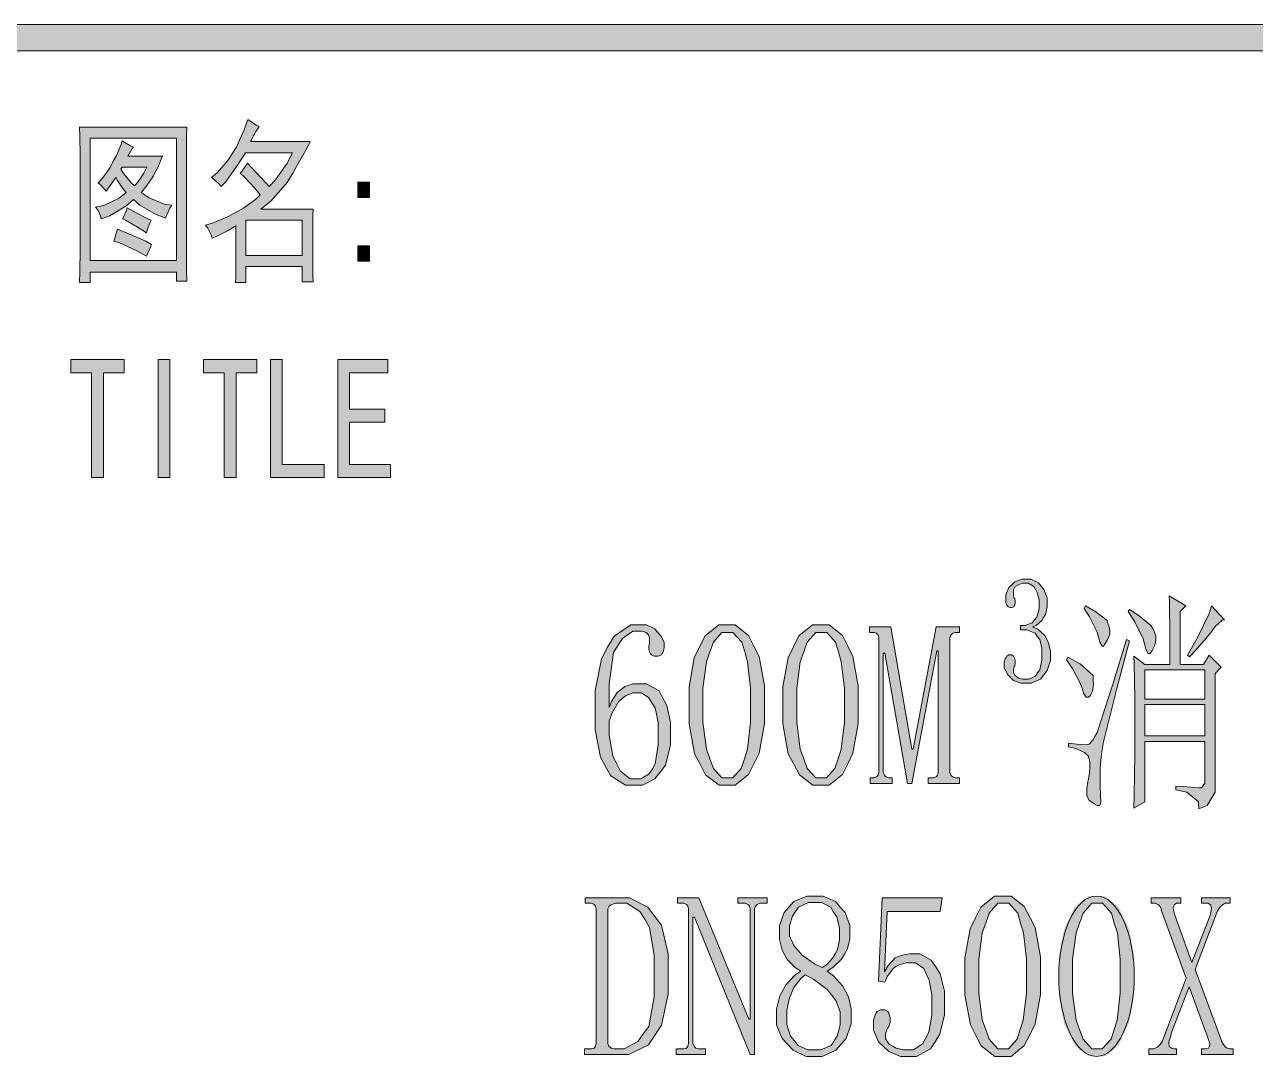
# Model space of a CAD drawing. Header units: millimetres. Extents: x 0 to 829, y 0 to 586.
# Drawn here: x 770.85 to 790.64, y 31.76 to 48.35 of the extents above; entities that cross this region are included whole.
import ezdxf

# ---------------------------------------------------------------- set-up
doc = ezdxf.new("R2010")
doc.units = ezdxf.units.MM

msp = doc.modelspace()

# ---------------------------------------------------------------- hatches: boundary and pattern name
h = msp.add_hatch(color=0)
h.dxf.hatch_style = 2
h.paths.add_polyline_path([(819.294639, 48.351722), (819.294639, 47.928389), (769.958667, 47.928389), (769.958667, 48.351722)])
h = msp.add_hatch(color=0)
h.paths.add_polyline_path([(773.458222, 46.70425), (773.454694, 46.563139), (773.451167, 46.25975), (773.451167, 46.090417), (773.451167, 44.905083), (773.451167, 44.732222), (773.454694, 44.393556), (773.458222, 44.22775), (773.292417, 44.22775), (773.292417, 44.372389), (771.902472, 44.372389), (771.902472, 44.203056), (771.733139, 44.203056), (771.736667, 44.375917), (771.743722, 44.732222), (771.743722, 44.915667), (771.743722, 46.090417), (771.743722, 46.252694), (771.736667, 46.559611), (771.733139, 46.70425)])
h.paths.add_polyline_path([(773.292417, 44.559361), (773.292417, 46.524333), (771.902472, 46.524333), (771.902472, 44.559361)])
h = msp.add_hatch(color=0)
h.paths.add_polyline_path([(774.622389, 46.714833), (774.60475, 46.686611), (774.569472, 46.630167), (774.551833, 46.601944), (774.537722, 46.573722), (774.502444, 46.510222), (774.481278, 46.471417), (775.440833, 46.471417), (775.391444, 46.369111), (775.250333, 46.118639), (775.162139, 45.963417), (775.070417, 45.811722), (774.816417, 45.518917), (774.650611, 45.381333), (775.490222, 45.381333), (775.486694, 45.296667), (775.483167, 45.127333), (775.483167, 45.035611), (775.483167, 44.580528), (775.483167, 44.488806), (775.486694, 44.305361), (775.490222, 44.217167), (775.313833, 44.217167), (775.313833, 44.460583), (774.407194, 44.460583), (774.407194, 44.203056), (774.241389, 44.203056), (774.244917, 44.280667), (774.248444, 44.460583), (774.248444, 44.559361), (774.248444, 45.11675), (774.110861, 45.035611), (773.920361, 44.936833), (773.867444, 44.915667), (773.849806, 44.972111), (773.796889, 45.077944), (773.758083, 45.127333), (773.867444, 45.155556), (774.103806, 45.254333), (774.237861, 45.324889), (774.368389, 45.398972), (774.569472, 45.543611), (774.640028, 45.614167), (774.548306, 45.727056), (774.386028, 45.896389), (774.315472, 45.959889), (774.343694, 45.991639), (774.403667, 46.076306), (774.431889, 46.125694), (774.565944, 45.981056), (774.738806, 45.794083), (774.781139, 45.748222), (774.886972, 45.854056), (775.073944, 46.125694), (775.158611, 46.2915), (774.400139, 46.2915), (774.273139, 46.090417), (774.079111, 45.818778), (774.008556, 45.748222), (773.983861, 45.779972), (773.90625, 45.854056), (773.856861, 45.892861), (773.952111, 45.974), (774.117917, 46.168028), (774.188472, 46.273861), (774.2555, 46.383222), (774.3825, 46.658389), (774.442472, 46.824194), (774.495389, 46.785389), (774.587111, 46.728944)])
h.paths.add_polyline_path([(775.313833, 44.636972), (775.313833, 45.204944), (774.407194, 45.204944), (774.407194, 44.636972)])
h = msp.add_hatch(color=0)
h.paths.add_polyline_path([(772.600972, 46.379694), (772.576278, 46.347944), (772.530417, 46.273861), (772.50925, 46.235056), (773.066639, 46.235056), (773.049, 46.185667), (772.996083, 46.065722), (772.957278, 45.991639), (772.922, 45.921083), (772.805583, 45.748222), (772.724444, 45.649444), (772.851444, 45.564778), (773.094861, 45.466), (773.218333, 45.448361), (773.186583, 45.398972), (773.137194, 45.293139), (773.116028, 45.236694), (772.964333, 45.296667), (772.703278, 45.448361), (772.600972, 45.536556), (772.481028, 45.430722), (772.219972, 45.2755), (772.082389, 45.226111), (772.071806, 45.2755), (772.025944, 45.37075), (771.990667, 45.416611), (772.124722, 45.441306), (772.371667, 45.557722), (772.484556, 45.649444), (772.424583, 45.72), (772.343444, 45.843472), (772.31875, 45.892861), (772.279944, 45.836417), (772.202333, 45.727056), (772.16, 45.670611), (772.12825, 45.712944), (772.068278, 45.779972), (772.033, 45.804667), (772.103556, 45.882278), (772.227028, 46.055139), (772.276417, 46.153917), (772.325806, 46.249167), (772.396361, 46.414972), (772.417528, 46.482), (772.459861, 46.453778), (772.551583, 46.404389)])
h.paths.add_polyline_path([(772.399889, 46.026917), (772.463389, 45.931667), (772.57275, 45.797611), (772.618611, 45.758806), (772.671528, 45.81525), (772.770306, 45.963417), (772.816167, 46.058667), (772.417528, 46.058667)])
h = msp.add_hatch(color=0)
h.dxf.hatch_style = 2
h.paths.add_polyline_path([(776.396861, 45.571833), (776.206361, 45.571833), (776.206361, 45.81525), (776.396861, 45.81525)])
h = msp.add_hatch(color=0)
h.dxf.hatch_style = 2
h.paths.add_polyline_path([(772.498667, 45.4025), (772.643306, 45.324889), (772.833806, 45.226111), (772.883194, 45.204944), (772.862028, 45.159083), (772.82675, 45.060306), (772.809111, 45.003861), (772.668, 45.092056), (772.473972, 45.204944), (772.424583, 45.226111), (772.44575, 45.264917), (772.484556, 45.353111)])
h = msp.add_hatch(color=0)
h.dxf.hatch_style = 2
h.paths.add_polyline_path([(772.343444, 45.060306), (772.526889, 44.986222), (772.798528, 44.866278), (772.89025, 44.816889), (772.872611, 44.771028), (772.830278, 44.675778), (772.809111, 44.626389), (772.63625, 44.721639), (772.375194, 44.841583), (772.283472, 44.869806), (772.301111, 44.915667), (772.329333, 45.010917)])
h = msp.add_hatch(color=0)
h.dxf.hatch_style = 2
h.paths.add_polyline_path([(776.396861, 44.548778), (776.206361, 44.548778), (776.206361, 44.792194), (776.396861, 44.792194)])
h = msp.add_hatch(color=0)
h.dxf.hatch_style = 2
h.paths.add_polyline_path([(772.452806, 42.753139), (772.121194, 42.753139), (772.121194, 41.066861), (771.927167, 41.066861), (771.927167, 42.753139), (771.595556, 42.753139), (771.595556, 42.964806), (772.452806, 42.964806)])
h = msp.add_hatch(color=0)
h.dxf.hatch_style = 2
h.paths.add_polyline_path([(773.186583, 41.066861), (772.996083, 41.066861), (772.996083, 42.964806), (773.186583, 42.964806)])
h = msp.add_hatch(color=0)
h.dxf.hatch_style = 2
h.paths.add_polyline_path([(774.583583, 42.753139), (774.251972, 42.753139), (774.251972, 41.066861), (774.061472, 41.066861), (774.061472, 42.753139), (773.726333, 42.753139), (773.726333, 42.964806), (774.583583, 42.964806)])
h = msp.add_hatch(color=0)
h.dxf.hatch_style = 2
h.paths.add_polyline_path([(775.666611, 41.066861), (774.802306, 41.066861), (774.802306, 42.964806), (774.992806, 42.964806), (774.992806, 41.278528), (775.666611, 41.278528)])
h = msp.add_hatch(color=0)
h.dxf.hatch_style = 2
h.paths.add_polyline_path([(776.732, 41.066861), (775.885333, 41.066861), (775.885333, 42.964806), (776.693194, 42.964806), (776.693194, 42.753139), (776.075833, 42.753139), (776.075833, 42.167528), (776.643806, 42.167528), (776.643806, 41.955861), (776.075833, 41.955861), (776.075833, 41.278528), (776.732, 41.278528)])
h = msp.add_hatch(color=0)
h.dxf.hatch_style = 2
h.paths.add_polyline_path([(787.343556, 38.216417), (787.343556, 38.124694), (787.290639, 37.965944), (787.237722, 37.895389), (787.184806, 37.824833), (787.033111, 37.757806), (786.937861, 37.757806), (786.870833, 37.757806), (786.750889, 37.803667), (786.7015, 37.853056), (786.652111, 37.898917), (786.599194, 38.011806), (786.599194, 38.071778), (786.599194, 38.1), (786.616833, 38.152917), (786.630944, 38.174083), (786.645056, 38.19525), (786.676806, 38.216417), (786.690917, 38.216417), (786.715611, 38.216417), (786.747361, 38.19525), (786.757944, 38.174083), (786.768528, 38.152917), (786.775583, 38.117639), (786.775583, 38.1), (786.775583, 38.078833), (786.768528, 38.040028), (786.761472, 38.025917), (786.754417, 38.00475), (786.747361, 37.973), (786.747361, 37.958889), (786.747361, 37.930667), (786.775583, 37.881278), (786.803806, 37.863639), (786.832028, 37.842472), (786.895528, 37.824833), (786.930806, 37.824833), (786.997833, 37.824833), (787.103667, 37.874222), (787.135417, 37.923611), (787.170694, 37.976528), (787.205972, 38.13175), (787.205972, 38.237583), (787.205972, 38.32225), (787.170694, 38.459833), (787.131889, 38.51275), (787.096611, 38.565667), (786.962556, 38.618583), (786.86025, 38.618583), (786.86025, 38.685611), (786.937861, 38.685611), (787.05075, 38.731472), (787.086028, 38.777333), (787.124833, 38.823194), (787.160111, 38.950194), (787.160111, 39.031333), (787.160111, 39.098361), (787.131889, 39.214778), (787.103667, 39.264167), (787.075444, 39.317083), (786.983722, 39.366472), (786.92375, 39.366472), (786.895528, 39.366472), (786.839083, 39.348833), (786.807333, 39.331194), (786.779111, 39.317083), (786.747361, 39.260639), (786.747361, 39.221833), (786.747361, 39.183028), (786.754417, 39.137167), (786.761472, 39.126583), (786.768528, 39.116), (786.779111, 39.094833), (786.779111, 39.080722), (786.779111, 39.056028), (786.768528, 39.017222), (786.761472, 39.003111), (786.754417, 38.989), (786.726194, 38.974889), (786.708556, 38.974889), (786.694444, 38.974889), (786.666222, 38.989), (786.652111, 39.003111), (786.638, 39.017222), (786.623889, 39.070139), (786.623889, 39.108944), (786.623889, 39.1795), (786.673278, 39.295917), (786.722667, 39.341778), (786.772056, 39.387639), (786.888472, 39.4335), (786.951972, 39.4335), (787.029583, 39.4335), (787.153056, 39.373528), (787.198917, 39.313556), (787.244778, 39.253583), (787.290639, 39.126583), (787.290639, 39.059556), (787.290639, 38.989), (787.262417, 38.865528), (787.234194, 38.816139), (787.205972, 38.76675), (787.11425, 38.689139), (787.054278, 38.667972), (787.138944, 38.629167), (787.251833, 38.526861), (787.283583, 38.466889), (787.311806, 38.403389), (787.343556, 38.279917)])
h = msp.add_hatch(color=0)
h.dxf.hatch_style = 2
h.paths.add_polyline_path([(787.908, 39.003111), (788.073806, 38.907861), (788.253722, 38.76675), (788.267833, 38.724417), (788.281944, 38.678556), (788.296056, 38.615056), (788.296056, 38.590361), (788.296056, 38.555083), (788.271361, 38.477472), (788.250194, 38.438667), (788.2255, 38.396333), (788.197278, 38.357528), (788.172583, 38.357528), (788.137306, 38.421028), (788.119667, 38.488056), (788.091444, 38.590361), (787.9715, 38.826722), (787.883306, 38.960778)])
h = msp.add_hatch(color=0)
h.paths.add_polyline_path([(789.262667, 38.061194), (789.262667, 38.516278), (789.255611, 39.070139), (789.252083, 39.165389), (789.520194, 39.003111), (789.428472, 38.914917), (789.428472, 38.061194), (789.805944, 38.061194), (789.897667, 38.209361), (790.088167, 38.018861), (789.992917, 37.913028), (789.992917, 36.16325), (789.992917, 36.008028), (789.862389, 35.792833), (789.731861, 35.736389), (789.721278, 35.852806), (789.534306, 36.008028), (789.357917, 36.043306), (789.357917, 36.103278), (789.481389, 36.096222), (789.661306, 36.082111), (789.721278, 36.075056), (789.774194, 36.075056), (789.827111, 36.152667), (789.827111, 36.233806), (789.827111, 36.822944), (788.8605, 36.822944), (788.8605, 35.852806), (788.684111, 35.7505), (788.691167, 35.955111), (788.698222, 36.611278), (788.698222, 37.059306), (788.698222, 37.510861), (788.691167, 38.075306), (788.684111, 38.19525), (788.8605, 38.061194)])
h.paths.add_polyline_path([(788.8605, 37.415611), (788.8605, 36.911139), (789.827111, 36.911139), (789.827111, 37.415611)])
h.paths.add_polyline_path([(788.8605, 37.973), (788.8605, 37.503806), (789.827111, 37.503806), (789.827111, 37.973)])
h = msp.add_hatch(color=0)
h.dxf.hatch_style = 2
h.paths.add_polyline_path([(789.932944, 39.003111), (790.144611, 38.780861), (790.105806, 38.773806), (789.992917, 38.6715), (789.922361, 38.57625), (789.84475, 38.481), (789.675417, 38.283444), (789.580167, 38.181139), (789.544889, 38.209361), (789.703639, 38.481), (789.897667, 38.879639)])
h = msp.add_hatch(color=0)
h.dxf.hatch_style = 2
h.paths.add_polyline_path([(788.613556, 38.943139), (788.772306, 38.840833), (788.959278, 38.689139), (788.983972, 38.643278), (789.012194, 38.593889), (789.036889, 38.516278), (789.036889, 38.488056), (789.036889, 38.452778), (789.01925, 38.371639), (788.998083, 38.325778), (788.976917, 38.283444), (788.945167, 38.237583), (788.931056, 38.237583), (788.913417, 38.237583), (788.878139, 38.304611), (788.8605, 38.371639), (788.832278, 38.473944), (788.698222, 38.745583), (788.592389, 38.914917)])
h = msp.add_hatch(color=0)
h.paths.add_polyline_path([(780.707806, 37.75075), (780.848917, 37.75075), (781.053528, 37.634333), (781.1135, 37.517917), (781.177, 37.397972), (781.236972, 37.133389), (781.236972, 36.985222), (781.236972, 36.7665), (781.152306, 36.438417), (781.067639, 36.329056), (780.982972, 36.223222), (780.785417, 36.117389), (780.672528, 36.117389), (780.513778, 36.117389), (780.273889, 36.269083), (780.189222, 36.420778), (780.108083, 36.568944), (780.023417, 37.009917), (780.023417, 37.295667), (780.023417, 37.634333), (780.125722, 38.152917), (780.2245, 38.336361), (780.326806, 38.516278), (780.594917, 38.696194), (780.767778, 38.696194), (780.848917, 38.696194), (780.982972, 38.636222), (781.032361, 38.57625), (781.08175, 38.519806), (781.131139, 38.4175), (781.131139, 38.371639), (781.131139, 38.325778), (781.117028, 38.262278), (781.102917, 38.237583), (781.088806, 38.216417), (781.039417, 38.19525), (781.004139, 38.19525), (780.972389, 38.19525), (780.930056, 38.212889), (780.915944, 38.230528), (780.901833, 38.251694), (780.884194, 38.304611), (780.884194, 38.343417), (780.884194, 38.357528), (780.89125, 38.38575), (780.898306, 38.399861), (780.898306, 38.4175), (780.898306, 38.445722), (780.898306, 38.459833), (780.898306, 38.488056), (780.880667, 38.537444), (780.863028, 38.555083), (780.845389, 38.57625), (780.778361, 38.593889), (780.7325, 38.593889), (780.630194, 38.593889), (780.460861, 38.477472), (780.390306, 38.364583), (780.31975, 38.251694), (780.249194, 37.75075), (780.249194, 37.36975), (780.284472, 37.465), (780.379722, 37.609639), (780.443222, 37.6555), (780.503194, 37.704889), (780.63725, 37.75075)])
h.paths.add_polyline_path([(780.249194, 37.1475), (780.249194, 36.92525), (780.309167, 36.583056), (780.372667, 36.463111), (780.432639, 36.343167), (780.584333, 36.219694), (780.672528, 36.219694), (780.760722, 36.219694), (780.894778, 36.300833), (780.944167, 36.381972), (780.990028, 36.463111), (781.035889, 36.7665), (781.035889, 36.985222), (781.035889, 37.133389), (780.9865, 37.362694), (780.937111, 37.443833), (780.887722, 37.524972), (780.767778, 37.602583), (780.697222, 37.602583), (780.630194, 37.602583), (780.51025, 37.556722), (780.453806, 37.507333), (780.397361, 37.461472), (780.295056, 37.281556)])
h = msp.add_hatch(color=0)
h.paths.add_polyline_path([(782.143611, 36.117389), (782.016611, 36.117389), (781.797889, 36.286722), (781.709694, 36.456056), (781.6215, 36.625389), (781.533306, 37.105167), (781.533306, 37.415611), (781.533306, 37.701361), (781.617972, 38.167028), (781.702639, 38.343417), (781.790833, 38.519806), (782.009556, 38.696194), (782.143611, 38.696194), (782.274139, 38.696194), (782.489333, 38.526861), (782.574, 38.357528), (782.662194, 38.188194), (782.746861, 37.715472), (782.746861, 37.415611), (782.746861, 37.112222), (782.662194, 36.635972), (782.574, 36.463111), (782.489333, 36.29025), (782.274139, 36.117389)])
h.paths.add_polyline_path([(782.143611, 38.57625), (782.062472, 38.57625), (781.924889, 38.4175), (781.868444, 38.262278), (781.812, 38.103528), (781.755556, 37.680194), (781.755556, 37.415611), (781.755556, 37.133389), (781.812, 36.699472), (781.868444, 36.54425), (781.924889, 36.389028), (782.062472, 36.237333), (782.143611, 36.237333), (782.235333, 36.237333), (782.372917, 36.389028), (782.422306, 36.54425), (782.471694, 36.699472), (782.521083, 37.133389), (782.521083, 37.415611), (782.521083, 37.680194), (782.475222, 38.103528), (782.429361, 38.262278), (782.379972, 38.4175), (782.238861, 38.57625)])
h = msp.add_hatch(color=0)
h.paths.add_polyline_path([(783.6535, 36.117389), (783.522972, 36.117389), (783.307778, 36.286722), (783.216056, 36.456056), (783.127861, 36.625389), (783.039667, 37.105167), (783.039667, 37.415611), (783.039667, 37.701361), (783.127861, 38.167028), (783.212528, 38.343417), (783.297194, 38.519806), (783.519444, 38.696194), (783.6535, 38.696194), (783.784028, 38.696194), (783.999222, 38.526861), (784.083889, 38.357528), (784.168556, 38.188194), (784.253222, 37.715472), (784.253222, 37.415611), (784.253222, 37.112222), (784.168556, 36.635972), (784.083889, 36.463111), (783.999222, 36.29025), (783.784028, 36.117389)])
h.paths.add_polyline_path([(783.6535, 38.57625), (783.572361, 38.57625), (783.43125, 38.4175), (783.378333, 38.262278), (783.321889, 38.103528), (783.265444, 37.680194), (783.265444, 37.415611), (783.265444, 37.133389), (783.321889, 36.699472), (783.378333, 36.54425), (783.43125, 36.389028), (783.572361, 36.237333), (783.6535, 36.237333), (783.741694, 36.237333), (783.879278, 36.389028), (783.928667, 36.54425), (783.981583, 36.699472), (784.030972, 37.133389), (784.030972, 37.415611), (784.030972, 37.680194), (783.981583, 38.103528), (783.935722, 38.262278), (783.889861, 38.4175), (783.74875, 38.57625)])
h = msp.add_hatch(color=0)
h.dxf.hatch_style = 2
h.paths.add_polyline_path([(785.727833, 36.35375), (785.727833, 36.325528), (785.741944, 36.279667), (785.759583, 36.265556), (785.773694, 36.251444), (785.8125, 36.237333), (785.833667, 36.237333), (785.883056, 36.237333), (785.883056, 36.145611), (785.375056, 36.145611), (785.375056, 36.237333), (785.435028, 36.237333), (785.46325, 36.237333), (785.505583, 36.251444), (785.516167, 36.265556), (785.530278, 36.279667), (785.540861, 36.325528), (785.540861, 36.35375), (785.540861, 38.279917), (785.516167, 38.279917), (785.117528, 36.145611), (785.046972, 36.145611), (784.680083, 38.241111), (784.655389, 38.241111), (784.655389, 36.35375), (784.655389, 36.325528), (784.673028, 36.279667), (784.687139, 36.265556), (784.70125, 36.251444), (784.740056, 36.237333), (784.761222, 36.237333), (784.800028, 36.237333), (784.800028, 36.145611), (784.443722, 36.145611), (784.443722, 36.237333), (784.479, 36.237333), (784.507222, 36.237333), (784.549556, 36.251444), (784.560139, 36.265556), (784.57425, 36.279667), (784.584833, 36.325528), (784.584833, 36.35375), (784.584833, 38.459833), (784.584833, 38.488056), (784.57425, 38.533917), (784.560139, 38.548028), (784.549556, 38.562139), (784.507222, 38.57625), (784.479, 38.57625), (784.433139, 38.57625), (784.433139, 38.667972), (784.775333, 38.667972), (785.117528, 36.699472), (785.138694, 36.699472), (785.505583, 38.667972), (785.883056, 38.667972), (785.883056, 38.57625), (785.833667, 38.57625), (785.8125, 38.57625), (785.773694, 38.562139), (785.759583, 38.548028), (785.741944, 38.533917), (785.727833, 38.488056), (785.727833, 38.459833)])
h = msp.add_hatch(color=0)
h.dxf.hatch_style = 2
h.paths.add_polyline_path([(788.613556, 38.442194), (788.412472, 37.676667), (788.197278, 36.815889), (788.179639, 36.720639), (788.162, 36.625389), (788.144361, 36.396083), (788.144361, 36.265556), (788.144361, 36.1315), (788.147889, 35.933944), (788.154944, 35.866917), (788.154944, 35.831639), (788.13025, 35.792833), (788.109083, 35.792833), (788.094972, 35.792833), (788.045583, 35.821056), (788.006778, 35.84575), (787.967972, 35.870444), (787.929167, 35.955111), (787.929167, 36.015083), (787.929167, 36.064472), (787.943278, 36.170306), (787.953861, 36.219694), (787.967972, 36.279667), (787.978556, 36.389028), (787.978556, 36.441944), (787.978556, 36.501917), (787.950333, 36.590111), (787.918583, 36.618333), (787.890361, 36.646556), (787.74925, 36.706528), (787.636361, 36.73475), (787.636361, 36.794722), (787.766889, 36.780611), (787.918583, 36.770028), (787.943278, 36.773556), (787.967972, 36.777083), (788.024417, 36.844111), (788.059694, 36.904083), (788.094972, 36.967583), (788.348972, 37.743694), (788.567694, 38.459833)])
h = msp.add_hatch(color=0)
h.dxf.hatch_style = 2
h.paths.add_polyline_path([(787.625778, 38.177611), (787.823333, 38.06825), (788.027944, 37.884806), (788.031472, 37.810722), (788.035, 37.736639), (788.020889, 37.630806), (788.00325, 37.599056), (787.985611, 37.563778), (787.953861, 37.532028), (787.943278, 37.532028), (787.918583, 37.532028), (787.87625, 37.599056), (787.858611, 37.666083), (787.823333, 37.761333), (787.696333, 37.994167), (787.601083, 38.135278)])
h = msp.add_hatch(color=0)
h.paths.add_polyline_path([(780.041056, 34.0995), (780.041056, 34.13125), (780.030472, 34.173583), (780.016361, 34.187694), (780.005778, 34.201806), (779.966972, 34.219444), (779.935222, 34.219444), (779.864667, 34.219444), (779.864667, 34.307639), (780.397361, 34.307639), (780.577278, 34.307639), (780.870083, 34.159472), (780.979444, 34.014833), (781.088806, 33.866667), (781.198167, 33.408056), (781.198167, 33.097611), (781.198167, 32.758944), (781.092333, 32.261528), (780.9865, 32.102778), (780.880667, 31.944028), (780.566694, 31.788806), (780.362083, 31.788806), (779.854083, 31.788806), (779.854083, 31.877), (779.935222, 31.877), (779.963444, 31.877), (780.005778, 31.891111), (780.016361, 31.905222), (780.030472, 31.922861), (780.041056, 31.965194), (780.041056, 31.993417)])
h.paths.add_polyline_path([(780.972389, 33.069389), (780.972389, 33.386889), (780.898306, 33.831389), (780.820694, 33.961917), (780.743083, 34.088917), (780.531417, 34.219444), (780.393833, 34.219444), (780.3515, 34.219444), (780.291528, 34.201806), (780.270361, 34.187694), (780.249194, 34.173583), (780.228028, 34.13125), (780.228028, 34.0995), (780.228028, 31.993417), (780.228028, 31.965194), (780.245667, 31.922861), (780.263306, 31.905222), (780.280944, 31.891111), (780.330333, 31.877), (780.358556, 31.877), (780.489083, 31.877), (780.707806, 31.996944), (780.796, 32.120417), (780.884194, 32.240361), (780.972389, 32.716611)])
h = msp.add_hatch(color=0)
h.dxf.hatch_style = 2
h.paths.add_polyline_path([(782.492861, 32.356778), (782.514028, 32.356778), (782.514028, 34.0995), (782.514028, 34.127722), (782.503444, 34.173583), (782.492861, 34.187694), (782.47875, 34.201806), (782.439944, 34.219444), (782.408194, 34.219444), (782.316472, 34.219444), (782.316472, 34.307639), (782.789194, 34.307639), (782.789194, 34.219444), (782.693944, 34.219444), (782.66925, 34.219444), (782.630444, 34.201806), (782.616333, 34.187694), (782.602222, 34.173583), (782.588111, 34.13125), (782.588111, 34.0995), (782.588111, 31.788806), (782.514028, 31.788806), (781.6215, 33.993667), (781.596806, 33.993667), (781.596806, 31.996944), (781.596806, 31.965194), (781.614444, 31.922861), (781.628556, 31.905222), (781.642667, 31.891111), (781.681472, 31.877), (781.702639, 31.877), (781.797889, 31.877), (781.797889, 31.788806), (781.325167, 31.788806), (781.325167, 31.877), (781.420417, 31.877), (781.448639, 31.877), (781.490972, 31.891111), (781.501556, 31.905222), (781.515667, 31.922861), (781.52625, 31.965194), (781.52625, 31.993417), (781.52625, 34.0995), (781.52625, 34.13125), (781.515667, 34.173583), (781.501556, 34.187694), (781.490972, 34.201806), (781.448639, 34.219444), (781.420417, 34.219444), (781.349861, 34.219444), (781.349861, 34.307639), (781.692056, 34.307639)])
h = msp.add_hatch(color=0)
h.paths.add_polyline_path([(784.140333, 32.420278), (784.140333, 32.282694), (784.059194, 32.046333), (783.978056, 31.951083), (783.893389, 31.855833), (783.674667, 31.757056), (783.540611, 31.757056), (783.417139, 31.757056), (783.205472, 31.855833), (783.117278, 31.951083), (783.029083, 32.046333), (782.940889, 32.265056), (782.940889, 32.392056), (782.940889, 32.515528), (782.990278, 32.730722), (783.039667, 32.818917), (783.089056, 32.907111), (783.233694, 33.062333), (783.328944, 33.129361), (783.244278, 33.17875), (783.117278, 33.309278), (783.074944, 33.386889), (783.029083, 33.4645), (782.98675, 33.637361), (782.98675, 33.732611), (782.98675, 33.859611), (783.064361, 34.071278), (783.138444, 34.159472), (783.216056, 34.247667), (783.427722, 34.335861), (783.565306, 34.335861), (783.688778, 34.335861), (783.889861, 34.247667), (783.963944, 34.159472), (784.041556, 34.071278), (784.119167, 33.859611), (784.119167, 33.732611), (784.119167, 33.644417), (784.073306, 33.478611), (784.030972, 33.401), (783.985111, 33.323389), (783.847528, 33.189333), (783.752278, 33.129361), (783.854583, 33.055278), (783.999222, 32.893), (784.048611, 32.804806), (784.094472, 32.716611), (784.140333, 32.526111)])
h.paths.add_polyline_path([(783.103167, 32.392056), (783.103167, 32.272111), (783.166667, 32.081611), (783.226639, 32.007528), (783.290139, 31.933444), (783.445361, 31.862889), (783.540611, 31.862889), (783.6535, 31.862889), (783.815778, 31.933444), (783.865167, 32.007528), (783.914556, 32.081611), (783.963944, 32.265056), (783.963944, 32.377944), (783.963944, 32.473194), (783.893389, 32.656639), (783.822833, 32.744833), (783.752278, 32.833028), (783.540611, 32.995306), (783.3995, 33.069389), (783.328944, 33.009417), (783.219583, 32.864778), (783.180778, 32.776583), (783.141972, 32.684861), (783.103167, 32.494361)])
h.paths.add_polyline_path([(783.953361, 33.7185), (783.953361, 33.820806), (783.9075, 34.000722), (783.858111, 34.078333), (783.81225, 34.155944), (783.664083, 34.233556), (783.565306, 34.233556), (783.452417, 34.233556), (783.293667, 34.159472), (783.244278, 34.085389), (783.198417, 34.011306), (783.149028, 33.859611), (783.149028, 33.778472), (783.149028, 33.697333), (783.219583, 33.538583), (783.286611, 33.460972), (783.353639, 33.383361), (783.547667, 33.245778), (783.671139, 33.189333), (783.741694, 33.231667), (783.847528, 33.341028), (783.882806, 33.408056), (783.918083, 33.475083), (783.953361, 33.630306)])
h = msp.add_hatch(color=0)
h.dxf.hatch_style = 2
h.paths.add_polyline_path([(785.131639, 33.408056), (785.244528, 33.408056), (785.427972, 33.302222), (785.498528, 33.196389), (785.569083, 33.087028), (785.639639, 32.804806), (785.639639, 32.628417), (785.639639, 32.427333), (785.565556, 32.113361), (785.491472, 31.993417), (785.417389, 31.877), (785.191611, 31.757056), (785.039917, 31.757056), (784.934083, 31.757056), (784.743583, 31.834667), (784.662444, 31.912278), (784.577778, 31.989889), (784.496639, 32.176861), (784.496639, 32.28975), (784.496639, 32.332083), (784.517806, 32.409694), (784.538972, 32.444972), (784.556611, 32.476722), (784.613056, 32.508472), (784.648333, 32.508472), (784.683611, 32.508472), (784.729472, 32.48025), (784.743583, 32.452028), (784.754167, 32.420278), (784.76475, 32.370889), (784.76475, 32.346194), (784.76475, 32.303861), (784.747111, 32.236833), (784.729472, 32.215667), (784.711833, 32.183917), (784.694194, 32.127472), (784.694194, 32.095722), (784.694194, 32.039278), (784.750639, 31.951083), (784.807083, 31.919333), (784.863528, 31.891111), (784.983472, 31.862889), (785.0505, 31.862889), (785.142222, 31.862889), (785.286861, 31.958139), (785.339778, 32.053389), (785.389167, 32.148639), (785.438556, 32.420278), (785.438556, 32.596667), (785.438556, 32.744833), (785.396222, 32.984722), (785.350361, 33.076444), (785.308028, 33.168167), (785.173972, 33.259889), (785.085778, 33.259889), (785.022278, 33.259889), (784.909389, 33.231667), (784.86, 33.203444), (784.814139, 33.171694), (784.725944, 33.048222), (784.683611, 32.952972), (784.577778, 32.967083), (784.63775, 34.307639), (785.604361, 34.307639), (785.569083, 34.085389), (784.718889, 34.085389), (784.673028, 33.11525), (784.733, 33.217556), (784.845889, 33.341028), (784.902333, 33.365722), (784.958778, 33.386889), (785.075194, 33.408056)])
h = msp.add_hatch(color=0)
h.paths.add_polyline_path([(786.581556, 31.757056), (786.451028, 31.757056), (786.232306, 31.926389), (786.144111, 32.095722), (786.055917, 32.265056), (785.967722, 32.744833), (785.967722, 33.055278), (785.967722, 33.341028), (786.052389, 33.806694), (786.140583, 33.983083), (786.22525, 34.159472), (786.443972, 34.335861), (786.581556, 34.335861), (786.712083, 34.335861), (786.92375, 34.166528), (787.011944, 33.997194), (787.096611, 33.827861), (787.181278, 33.358667), (787.181278, 33.055278), (787.181278, 32.751889), (787.096611, 32.279167), (787.011944, 32.106306), (786.92375, 31.929917), (786.712083, 31.757056)])
h.paths.add_polyline_path([(786.581556, 34.219444), (786.496889, 34.219444), (786.359306, 34.060694), (786.302861, 33.901944), (786.246417, 33.743194), (786.1935, 33.319861), (786.1935, 33.055278), (786.1935, 32.776583), (786.246417, 32.339139), (786.302861, 32.187444), (786.359306, 32.032222), (786.496889, 31.877), (786.581556, 31.877), (786.66975, 31.877), (786.807333, 32.032222), (786.856722, 32.187444), (786.906111, 32.339139), (786.959028, 32.776583), (786.959028, 33.055278), (786.959028, 33.319861), (786.909639, 33.743194), (786.863778, 33.901944), (786.817917, 34.060694), (786.676806, 34.219444)])
h = msp.add_hatch(color=0)
h.paths.add_polyline_path([(788.087917, 31.757056), (787.960917, 31.757056), (787.742194, 31.926389), (787.654, 32.095722), (787.565806, 32.265056), (787.477611, 32.744833), (787.477611, 33.055278), (787.477611, 33.341028), (787.562278, 33.806694), (787.646944, 33.983083), (787.731611, 34.159472), (787.953861, 34.335861), (788.087917, 34.335861), (788.218444, 34.335861), (788.433639, 34.166528), (788.518306, 33.997194), (788.602972, 33.827861), (788.691167, 33.358667), (788.691167, 33.055278), (788.691167, 32.751889), (788.602972, 32.279167), (788.518306, 32.106306), (788.433639, 31.929917), (788.218444, 31.757056)])
h.paths.add_polyline_path([(788.087917, 34.219444), (788.006778, 34.219444), (787.869194, 34.060694), (787.81275, 33.901944), (787.756306, 33.743194), (787.699861, 33.319861), (787.699861, 33.055278), (787.699861, 32.776583), (787.756306, 32.339139), (787.81275, 32.187444), (787.869194, 32.032222), (788.006778, 31.877), (788.087917, 31.877), (788.176111, 31.877), (788.317222, 32.032222), (788.366611, 32.187444), (788.416, 32.339139), (788.465389, 32.776583), (788.465389, 33.055278), (788.465389, 33.319861), (788.419528, 33.743194), (788.370139, 33.901944), (788.324278, 34.060694), (788.183167, 34.219444)])
h = msp.add_hatch(color=0)
h.dxf.hatch_style = 2
h.paths.add_polyline_path([(789.668361, 33.154056), (790.081111, 32.039278), (790.09875, 31.993417), (790.134028, 31.933444), (790.155194, 31.912278), (790.176361, 31.894639), (790.222222, 31.877), (790.243389, 31.877), (790.278667, 31.877), (790.278667, 31.788806), (789.774194, 31.788806), (789.774194, 31.877), (789.820056, 31.877), (789.848278, 31.877), (789.883556, 31.887583), (789.890611, 31.898167), (789.897667, 31.90875), (789.904722, 31.936972), (789.904722, 31.951083), (789.904722, 31.965194), (789.897667, 31.993417), (789.890611, 32.011056), (789.573111, 32.875361), (789.301472, 32.169806), (789.290889, 32.134528), (789.27325, 32.074556), (789.266194, 32.053389), (789.255611, 32.025167), (789.245028, 31.986361), (789.245028, 31.951083), (789.259139, 31.90875), (789.27325, 31.898167), (789.287361, 31.887583), (789.326167, 31.877), (789.350861, 31.877), (789.372028, 31.877), (789.372028, 31.788806), (788.924, 31.788806), (788.924, 31.877), (788.973389, 31.877), (789.001611, 31.877), (789.054528, 31.898167), (789.079222, 31.922861), (789.103917, 31.944028), (789.139194, 31.993417), (789.149778, 32.025167), (789.52725, 33.016472), (789.125083, 34.113611), (789.121556, 34.138306), (789.100389, 34.173583), (789.086278, 34.187694), (789.068639, 34.201806), (789.033361, 34.219444), (789.008667, 34.219444), (788.962806, 34.219444), (788.962806, 34.307639), (789.442583, 34.307639), (789.442583, 34.219444), (789.407306, 34.219444), (789.372028, 34.219444), (789.333222, 34.19475), (789.326167, 34.173583), (789.319111, 34.152417), (789.326167, 34.085389), (789.33675, 34.043056), (789.618972, 33.266944), (789.904722, 34.011306), (789.922361, 34.064222), (789.932944, 34.141833), (789.925889, 34.166528), (789.922361, 34.191222), (789.880028, 34.219444), (789.84475, 34.219444), (789.774194, 34.219444), (789.774194, 34.307639), (790.232806, 34.307639), (790.232806, 34.219444), (790.16225, 34.219444), (790.151667, 34.219444), (790.119917, 34.201806), (790.102278, 34.187694), (790.084639, 34.173583), (790.049361, 34.13125), (790.031722, 34.0995)])

# ---------------------------------------------------------------- linework, layer by layer
at = {"color": 0, "lineweight": 0}
for points in [[(819.294639, 48.351722), (819.294639, 47.928389), (769.958667, 47.928389), (769.958667, 48.351722)], [(773.458222, 46.70425), (773.454694, 46.563139), (773.451167, 46.25975), (773.451167, 46.090417), (773.451167, 44.905083), (773.451167, 44.732222), (773.454694, 44.393556), (773.458222, 44.22775), (773.292417, 44.22775), (773.292417, 44.372389), (771.902472, 44.372389), (771.902472, 44.203056), (771.733139, 44.203056), (771.736667, 44.375917), (771.743722, 44.732222), (771.743722, 44.915667), (771.743722, 46.090417), (771.743722, 46.252694), (771.736667, 46.559611), (771.733139, 46.70425)], [(774.622389, 46.714833), (774.60475, 46.686611), (774.569472, 46.630167), (774.551833, 46.601944), (774.537722, 46.573722), (774.502444, 46.510222), (774.481278, 46.471417), (775.440833, 46.471417), (775.391444, 46.369111), (775.250333, 46.118639), (775.162139, 45.963417), (775.070417, 45.811722), (774.816417, 45.518917), (774.650611, 45.381333), (775.490222, 45.381333), (775.486694, 45.296667), (775.483167, 45.127333), (775.483167, 45.035611), (775.483167, 44.580528), (775.483167, 44.488806), (775.486694, 44.305361), (775.490222, 44.217167), (775.313833, 44.217167), (775.313833, 44.460583), (774.407194, 44.460583), (774.407194, 44.203056), (774.241389, 44.203056), (774.244917, 44.280667), (774.248444, 44.460583), (774.248444, 44.559361), (774.248444, 45.11675), (774.110861, 45.035611), (773.920361, 44.936833), (773.867444, 44.915667), (773.849806, 44.972111), (773.796889, 45.077944), (773.758083, 45.127333), (773.867444, 45.155556), (774.103806, 45.254333), (774.237861, 45.324889), (774.368389, 45.398972), (774.569472, 45.543611), (774.640028, 45.614167), (774.548306, 45.727056), (774.386028, 45.896389), (774.315472, 45.959889), (774.343694, 45.991639), (774.403667, 46.076306), (774.431889, 46.125694), (774.565944, 45.981056), (774.738806, 45.794083), (774.781139, 45.748222), (774.886972, 45.854056), (775.073944, 46.125694), (775.158611, 46.2915), (774.400139, 46.2915), (774.273139, 46.090417), (774.079111, 45.818778), (774.008556, 45.748222), (773.983861, 45.779972), (773.90625, 45.854056), (773.856861, 45.892861), (773.952111, 45.974), (774.117917, 46.168028), (774.188472, 46.273861), (774.2555, 46.383222), (774.3825, 46.658389), (774.442472, 46.824194), (774.495389, 46.785389), (774.587111, 46.728944)], [(773.292417, 44.559361), (773.292417, 46.524333), (771.902472, 46.524333), (771.902472, 44.559361)], [(772.600972, 46.379694), (772.576278, 46.347944), (772.530417, 46.273861), (772.50925, 46.235056), (773.066639, 46.235056), (773.049, 46.185667), (772.996083, 46.065722), (772.957278, 45.991639), (772.922, 45.921083), (772.805583, 45.748222), (772.724444, 45.649444), (772.851444, 45.564778), (773.094861, 45.466), (773.218333, 45.448361), (773.186583, 45.398972), (773.137194, 45.293139), (773.116028, 45.236694), (772.964333, 45.296667), (772.703278, 45.448361), (772.600972, 45.536556), (772.481028, 45.430722), (772.219972, 45.2755), (772.082389, 45.226111), (772.071806, 45.2755), (772.025944, 45.37075), (771.990667, 45.416611), (772.124722, 45.441306), (772.371667, 45.557722), (772.484556, 45.649444), (772.424583, 45.72), (772.343444, 45.843472), (772.31875, 45.892861), (772.279944, 45.836417), (772.202333, 45.727056), (772.16, 45.670611), (772.12825, 45.712944), (772.068278, 45.779972), (772.033, 45.804667), (772.103556, 45.882278), (772.227028, 46.055139), (772.276417, 46.153917), (772.325806, 46.249167), (772.396361, 46.414972), (772.417528, 46.482), (772.459861, 46.453778), (772.551583, 46.404389)], [(772.399889, 46.026917), (772.463389, 45.931667), (772.57275, 45.797611), (772.618611, 45.758806), (772.671528, 45.81525), (772.770306, 45.963417), (772.816167, 46.058667), (772.417528, 46.058667)], [(776.396861, 45.571833), (776.206361, 45.571833), (776.206361, 45.81525), (776.396861, 45.81525)], [(772.498667, 45.4025), (772.643306, 45.324889), (772.833806, 45.226111), (772.883194, 45.204944), (772.862028, 45.159083), (772.82675, 45.060306), (772.809111, 45.003861), (772.668, 45.092056), (772.473972, 45.204944), (772.424583, 45.226111), (772.44575, 45.264917), (772.484556, 45.353111)], [(775.313833, 44.636972), (775.313833, 45.204944), (774.407194, 45.204944), (774.407194, 44.636972)], [(772.343444, 45.060306), (772.526889, 44.986222), (772.798528, 44.866278), (772.89025, 44.816889), (772.872611, 44.771028), (772.830278, 44.675778), (772.809111, 44.626389), (772.63625, 44.721639), (772.375194, 44.841583), (772.283472, 44.869806), (772.301111, 44.915667), (772.329333, 45.010917)], [(776.396861, 44.548778), (776.206361, 44.548778), (776.206361, 44.792194), (776.396861, 44.792194)], [(772.452806, 42.753139), (772.121194, 42.753139), (772.121194, 41.066861), (771.927167, 41.066861), (771.927167, 42.753139), (771.595556, 42.753139), (771.595556, 42.964806), (772.452806, 42.964806)], [(773.186583, 41.066861), (772.996083, 41.066861), (772.996083, 42.964806), (773.186583, 42.964806)], [(774.583583, 42.753139), (774.251972, 42.753139), (774.251972, 41.066861), (774.061472, 41.066861), (774.061472, 42.753139), (773.726333, 42.753139), (773.726333, 42.964806), (774.583583, 42.964806)], [(775.666611, 41.066861), (774.802306, 41.066861), (774.802306, 42.964806), (774.992806, 42.964806), (774.992806, 41.278528), (775.666611, 41.278528)], [(776.732, 41.066861), (775.885333, 41.066861), (775.885333, 42.964806), (776.693194, 42.964806), (776.693194, 42.753139), (776.075833, 42.753139), (776.075833, 42.167528), (776.643806, 42.167528), (776.643806, 41.955861), (776.075833, 41.955861), (776.075833, 41.278528), (776.732, 41.278528)], [(787.343556, 38.216417), (787.343556, 38.124694), (787.290639, 37.965944), (787.237722, 37.895389), (787.184806, 37.824833), (787.033111, 37.757806), (786.937861, 37.757806), (786.870833, 37.757806), (786.750889, 37.803667), (786.7015, 37.853056), (786.652111, 37.898917), (786.599194, 38.011806), (786.599194, 38.071778), (786.599194, 38.1), (786.616833, 38.152917), (786.630944, 38.174083), (786.645056, 38.19525), (786.676806, 38.216417), (786.690917, 38.216417), (786.715611, 38.216417), (786.747361, 38.19525), (786.757944, 38.174083), (786.768528, 38.152917), (786.775583, 38.117639), (786.775583, 38.1), (786.775583, 38.078833), (786.768528, 38.040028), (786.761472, 38.025917), (786.754417, 38.00475), (786.747361, 37.973), (786.747361, 37.958889), (786.747361, 37.930667), (786.775583, 37.881278), (786.803806, 37.863639), (786.832028, 37.842472), (786.895528, 37.824833), (786.930806, 37.824833), (786.997833, 37.824833), (787.103667, 37.874222), (787.135417, 37.923611), (787.170694, 37.976528), (787.205972, 38.13175), (787.205972, 38.237583), (787.205972, 38.32225), (787.170694, 38.459833), (787.131889, 38.51275), (787.096611, 38.565667), (786.962556, 38.618583), (786.86025, 38.618583), (786.86025, 38.685611), (786.937861, 38.685611), (787.05075, 38.731472), (787.086028, 38.777333), (787.124833, 38.823194), (787.160111, 38.950194), (787.160111, 39.031333), (787.160111, 39.098361), (787.131889, 39.214778), (787.103667, 39.264167), (787.075444, 39.317083), (786.983722, 39.366472), (786.92375, 39.366472), (786.895528, 39.366472), (786.839083, 39.348833), (786.807333, 39.331194), (786.779111, 39.317083), (786.747361, 39.260639), (786.747361, 39.221833), (786.747361, 39.183028), (786.754417, 39.137167), (786.761472, 39.126583), (786.768528, 39.116), (786.779111, 39.094833), (786.779111, 39.080722), (786.779111, 39.056028), (786.768528, 39.017222), (786.761472, 39.003111), (786.754417, 38.989), (786.726194, 38.974889), (786.708556, 38.974889), (786.694444, 38.974889), (786.666222, 38.989), (786.652111, 39.003111), (786.638, 39.017222), (786.623889, 39.070139), (786.623889, 39.108944), (786.623889, 39.1795), (786.673278, 39.295917), (786.722667, 39.341778), (786.772056, 39.387639), (786.888472, 39.4335), (786.951972, 39.4335), (787.029583, 39.4335), (787.153056, 39.373528), (787.198917, 39.313556), (787.244778, 39.253583), (787.290639, 39.126583), (787.290639, 39.059556), (787.290639, 38.989), (787.262417, 38.865528), (787.234194, 38.816139), (787.205972, 38.76675), (787.11425, 38.689139), (787.054278, 38.667972), (787.138944, 38.629167), (787.251833, 38.526861), (787.283583, 38.466889), (787.311806, 38.403389), (787.343556, 38.279917)], [(787.908, 39.003111), (788.073806, 38.907861), (788.253722, 38.76675), (788.267833, 38.724417), (788.281944, 38.678556), (788.296056, 38.615056), (788.296056, 38.590361), (788.296056, 38.555083), (788.271361, 38.477472), (788.250194, 38.438667), (788.2255, 38.396333), (788.197278, 38.357528), (788.172583, 38.357528), (788.137306, 38.421028), (788.119667, 38.488056), (788.091444, 38.590361), (787.9715, 38.826722), (787.883306, 38.960778)], [(789.262667, 38.061194), (789.262667, 38.516278), (789.255611, 39.070139), (789.252083, 39.165389), (789.520194, 39.003111), (789.428472, 38.914917), (789.428472, 38.061194), (789.805944, 38.061194), (789.897667, 38.209361), (790.088167, 38.018861), (789.992917, 37.913028), (789.992917, 36.16325), (789.992917, 36.008028), (789.862389, 35.792833), (789.731861, 35.736389), (789.721278, 35.852806), (789.534306, 36.008028), (789.357917, 36.043306), (789.357917, 36.103278), (789.481389, 36.096222), (789.661306, 36.082111), (789.721278, 36.075056), (789.774194, 36.075056), (789.827111, 36.152667), (789.827111, 36.233806), (789.827111, 36.822944), (788.8605, 36.822944), (788.8605, 35.852806), (788.684111, 35.7505), (788.691167, 35.955111), (788.698222, 36.611278), (788.698222, 37.059306), (788.698222, 37.510861), (788.691167, 38.075306), (788.684111, 38.19525), (788.8605, 38.061194)], [(789.932944, 39.003111), (790.144611, 38.780861), (790.105806, 38.773806), (789.992917, 38.6715), (789.922361, 38.57625), (789.84475, 38.481), (789.675417, 38.283444), (789.580167, 38.181139), (789.544889, 38.209361), (789.703639, 38.481), (789.897667, 38.879639)], [(788.613556, 38.943139), (788.772306, 38.840833), (788.959278, 38.689139), (788.983972, 38.643278), (789.012194, 38.593889), (789.036889, 38.516278), (789.036889, 38.488056), (789.036889, 38.452778), (789.01925, 38.371639), (788.998083, 38.325778), (788.976917, 38.283444), (788.945167, 38.237583), (788.931056, 38.237583), (788.913417, 38.237583), (788.878139, 38.304611), (788.8605, 38.371639), (788.832278, 38.473944), (788.698222, 38.745583), (788.592389, 38.914917)], [(780.707806, 37.75075), (780.848917, 37.75075), (781.053528, 37.634333), (781.1135, 37.517917), (781.177, 37.397972), (781.236972, 37.133389), (781.236972, 36.985222), (781.236972, 36.7665), (781.152306, 36.438417), (781.067639, 36.329056), (780.982972, 36.223222), (780.785417, 36.117389), (780.672528, 36.117389), (780.513778, 36.117389), (780.273889, 36.269083), (780.189222, 36.420778), (780.108083, 36.568944), (780.023417, 37.009917), (780.023417, 37.295667), (780.023417, 37.634333), (780.125722, 38.152917), (780.2245, 38.336361), (780.326806, 38.516278), (780.594917, 38.696194), (780.767778, 38.696194), (780.848917, 38.696194), (780.982972, 38.636222), (781.032361, 38.57625), (781.08175, 38.519806), (781.131139, 38.4175), (781.131139, 38.371639), (781.131139, 38.325778), (781.117028, 38.262278), (781.102917, 38.237583), (781.088806, 38.216417), (781.039417, 38.19525), (781.004139, 38.19525), (780.972389, 38.19525), (780.930056, 38.212889), (780.915944, 38.230528), (780.901833, 38.251694), (780.884194, 38.304611), (780.884194, 38.343417), (780.884194, 38.357528), (780.89125, 38.38575), (780.898306, 38.399861), (780.898306, 38.4175), (780.898306, 38.445722), (780.898306, 38.459833), (780.898306, 38.488056), (780.880667, 38.537444), (780.863028, 38.555083), (780.845389, 38.57625), (780.778361, 38.593889), (780.7325, 38.593889), (780.630194, 38.593889), (780.460861, 38.477472), (780.390306, 38.364583), (780.31975, 38.251694), (780.249194, 37.75075), (780.249194, 37.36975), (780.284472, 37.465), (780.379722, 37.609639), (780.443222, 37.6555), (780.503194, 37.704889), (780.63725, 37.75075)], [(782.143611, 36.117389), (782.016611, 36.117389), (781.797889, 36.286722), (781.709694, 36.456056), (781.6215, 36.625389), (781.533306, 37.105167), (781.533306, 37.415611), (781.533306, 37.701361), (781.617972, 38.167028), (781.702639, 38.343417), (781.790833, 38.519806), (782.009556, 38.696194), (782.143611, 38.696194), (782.274139, 38.696194), (782.489333, 38.526861), (782.574, 38.357528), (782.662194, 38.188194), (782.746861, 37.715472), (782.746861, 37.415611), (782.746861, 37.112222), (782.662194, 36.635972), (782.574, 36.463111), (782.489333, 36.29025), (782.274139, 36.117389)], [(783.6535, 36.117389), (783.522972, 36.117389), (783.307778, 36.286722), (783.216056, 36.456056), (783.127861, 36.625389), (783.039667, 37.105167), (783.039667, 37.415611), (783.039667, 37.701361), (783.127861, 38.167028), (783.212528, 38.343417), (783.297194, 38.519806), (783.519444, 38.696194), (783.6535, 38.696194), (783.784028, 38.696194), (783.999222, 38.526861), (784.083889, 38.357528), (784.168556, 38.188194), (784.253222, 37.715472), (784.253222, 37.415611), (784.253222, 37.112222), (784.168556, 36.635972), (784.083889, 36.463111), (783.999222, 36.29025), (783.784028, 36.117389)], [(785.727833, 36.35375), (785.727833, 36.325528), (785.741944, 36.279667), (785.759583, 36.265556), (785.773694, 36.251444), (785.8125, 36.237333), (785.833667, 36.237333), (785.883056, 36.237333), (785.883056, 36.145611), (785.375056, 36.145611), (785.375056, 36.237333), (785.435028, 36.237333), (785.46325, 36.237333), (785.505583, 36.251444), (785.516167, 36.265556), (785.530278, 36.279667), (785.540861, 36.325528), (785.540861, 36.35375), (785.540861, 38.279917), (785.516167, 38.279917), (785.117528, 36.145611), (785.046972, 36.145611), (784.680083, 38.241111), (784.655389, 38.241111), (784.655389, 36.35375), (784.655389, 36.325528), (784.673028, 36.279667), (784.687139, 36.265556), (784.70125, 36.251444), (784.740056, 36.237333), (784.761222, 36.237333), (784.800028, 36.237333), (784.800028, 36.145611), (784.443722, 36.145611), (784.443722, 36.237333), (784.479, 36.237333), (784.507222, 36.237333), (784.549556, 36.251444), (784.560139, 36.265556), (784.57425, 36.279667), (784.584833, 36.325528), (784.584833, 36.35375), (784.584833, 38.459833), (784.584833, 38.488056), (784.57425, 38.533917), (784.560139, 38.548028), (784.549556, 38.562139), (784.507222, 38.57625), (784.479, 38.57625), (784.433139, 38.57625), (784.433139, 38.667972), (784.775333, 38.667972), (785.117528, 36.699472), (785.138694, 36.699472), (785.505583, 38.667972), (785.883056, 38.667972), (785.883056, 38.57625), (785.833667, 38.57625), (785.8125, 38.57625), (785.773694, 38.562139), (785.759583, 38.548028), (785.741944, 38.533917), (785.727833, 38.488056), (785.727833, 38.459833)], [(782.143611, 38.57625), (782.062472, 38.57625), (781.924889, 38.4175), (781.868444, 38.262278), (781.812, 38.103528), (781.755556, 37.680194), (781.755556, 37.415611), (781.755556, 37.133389), (781.812, 36.699472), (781.868444, 36.54425), (781.924889, 36.389028), (782.062472, 36.237333), (782.143611, 36.237333), (782.235333, 36.237333), (782.372917, 36.389028), (782.422306, 36.54425), (782.471694, 36.699472), (782.521083, 37.133389), (782.521083, 37.415611), (782.521083, 37.680194), (782.475222, 38.103528), (782.429361, 38.262278), (782.379972, 38.4175), (782.238861, 38.57625)], [(783.6535, 38.57625), (783.572361, 38.57625), (783.43125, 38.4175), (783.378333, 38.262278), (783.321889, 38.103528), (783.265444, 37.680194), (783.265444, 37.415611), (783.265444, 37.133389), (783.321889, 36.699472), (783.378333, 36.54425), (783.43125, 36.389028), (783.572361, 36.237333), (783.6535, 36.237333), (783.741694, 36.237333), (783.879278, 36.389028), (783.928667, 36.54425), (783.981583, 36.699472), (784.030972, 37.133389), (784.030972, 37.415611), (784.030972, 37.680194), (783.981583, 38.103528), (783.935722, 38.262278), (783.889861, 38.4175), (783.74875, 38.57625)], [(788.613556, 38.442194), (788.412472, 37.676667), (788.197278, 36.815889), (788.179639, 36.720639), (788.162, 36.625389), (788.144361, 36.396083), (788.144361, 36.265556), (788.144361, 36.1315), (788.147889, 35.933944), (788.154944, 35.866917), (788.154944, 35.831639), (788.13025, 35.792833), (788.109083, 35.792833), (788.094972, 35.792833), (788.045583, 35.821056), (788.006778, 35.84575), (787.967972, 35.870444), (787.929167, 35.955111), (787.929167, 36.015083), (787.929167, 36.064472), (787.943278, 36.170306), (787.953861, 36.219694), (787.967972, 36.279667), (787.978556, 36.389028), (787.978556, 36.441944), (787.978556, 36.501917), (787.950333, 36.590111), (787.918583, 36.618333), (787.890361, 36.646556), (787.74925, 36.706528), (787.636361, 36.73475), (787.636361, 36.794722), (787.766889, 36.780611), (787.918583, 36.770028), (787.943278, 36.773556), (787.967972, 36.777083), (788.024417, 36.844111), (788.059694, 36.904083), (788.094972, 36.967583), (788.348972, 37.743694), (788.567694, 38.459833)], [(787.625778, 38.177611), (787.823333, 38.06825), (788.027944, 37.884806), (788.031472, 37.810722), (788.035, 37.736639), (788.020889, 37.630806), (788.00325, 37.599056), (787.985611, 37.563778), (787.953861, 37.532028), (787.943278, 37.532028), (787.918583, 37.532028), (787.87625, 37.599056), (787.858611, 37.666083), (787.823333, 37.761333), (787.696333, 37.994167), (787.601083, 38.135278)], [(788.8605, 37.973), (788.8605, 37.503806), (789.827111, 37.503806), (789.827111, 37.973)], [(780.249194, 37.1475), (780.249194, 36.92525), (780.309167, 36.583056), (780.372667, 36.463111), (780.432639, 36.343167), (780.584333, 36.219694), (780.672528, 36.219694), (780.760722, 36.219694), (780.894778, 36.300833), (780.944167, 36.381972), (780.990028, 36.463111), (781.035889, 36.7665), (781.035889, 36.985222), (781.035889, 37.133389), (780.9865, 37.362694), (780.937111, 37.443833), (780.887722, 37.524972), (780.767778, 37.602583), (780.697222, 37.602583), (780.630194, 37.602583), (780.51025, 37.556722), (780.453806, 37.507333), (780.397361, 37.461472), (780.295056, 37.281556)], [(788.8605, 37.415611), (788.8605, 36.911139), (789.827111, 36.911139), (789.827111, 37.415611)], [(780.041056, 34.0995), (780.041056, 34.13125), (780.030472, 34.173583), (780.016361, 34.187694), (780.005778, 34.201806), (779.966972, 34.219444), (779.935222, 34.219444), (779.864667, 34.219444), (779.864667, 34.307639), (780.397361, 34.307639), (780.577278, 34.307639), (780.870083, 34.159472), (780.979444, 34.014833), (781.088806, 33.866667), (781.198167, 33.408056), (781.198167, 33.097611), (781.198167, 32.758944), (781.092333, 32.261528), (780.9865, 32.102778), (780.880667, 31.944028), (780.566694, 31.788806), (780.362083, 31.788806), (779.854083, 31.788806), (779.854083, 31.877), (779.935222, 31.877), (779.963444, 31.877), (780.005778, 31.891111), (780.016361, 31.905222), (780.030472, 31.922861), (780.041056, 31.965194), (780.041056, 31.993417)], [(782.492861, 32.356778), (782.514028, 32.356778), (782.514028, 34.0995), (782.514028, 34.127722), (782.503444, 34.173583), (782.492861, 34.187694), (782.47875, 34.201806), (782.439944, 34.219444), (782.408194, 34.219444), (782.316472, 34.219444), (782.316472, 34.307639), (782.789194, 34.307639), (782.789194, 34.219444), (782.693944, 34.219444), (782.66925, 34.219444), (782.630444, 34.201806), (782.616333, 34.187694), (782.602222, 34.173583), (782.588111, 34.13125), (782.588111, 34.0995), (782.588111, 31.788806), (782.514028, 31.788806), (781.6215, 33.993667), (781.596806, 33.993667), (781.596806, 31.996944), (781.596806, 31.965194), (781.614444, 31.922861), (781.628556, 31.905222), (781.642667, 31.891111), (781.681472, 31.877), (781.702639, 31.877), (781.797889, 31.877), (781.797889, 31.788806), (781.325167, 31.788806), (781.325167, 31.877), (781.420417, 31.877), (781.448639, 31.877), (781.490972, 31.891111), (781.501556, 31.905222), (781.515667, 31.922861), (781.52625, 31.965194), (781.52625, 31.993417), (781.52625, 34.0995), (781.52625, 34.13125), (781.515667, 34.173583), (781.501556, 34.187694), (781.490972, 34.201806), (781.448639, 34.219444), (781.420417, 34.219444), (781.349861, 34.219444), (781.349861, 34.307639), (781.692056, 34.307639)], [(784.140333, 32.420278), (784.140333, 32.282694), (784.059194, 32.046333), (783.978056, 31.951083), (783.893389, 31.855833), (783.674667, 31.757056), (783.540611, 31.757056), (783.417139, 31.757056), (783.205472, 31.855833), (783.117278, 31.951083), (783.029083, 32.046333), (782.940889, 32.265056), (782.940889, 32.392056), (782.940889, 32.515528), (782.990278, 32.730722), (783.039667, 32.818917), (783.089056, 32.907111), (783.233694, 33.062333), (783.328944, 33.129361), (783.244278, 33.17875), (783.117278, 33.309278), (783.074944, 33.386889), (783.029083, 33.4645), (782.98675, 33.637361), (782.98675, 33.732611), (782.98675, 33.859611), (783.064361, 34.071278), (783.138444, 34.159472), (783.216056, 34.247667), (783.427722, 34.335861), (783.565306, 34.335861), (783.688778, 34.335861), (783.889861, 34.247667), (783.963944, 34.159472), (784.041556, 34.071278), (784.119167, 33.859611), (784.119167, 33.732611), (784.119167, 33.644417), (784.073306, 33.478611), (784.030972, 33.401), (783.985111, 33.323389), (783.847528, 33.189333), (783.752278, 33.129361), (783.854583, 33.055278), (783.999222, 32.893), (784.048611, 32.804806), (784.094472, 32.716611), (784.140333, 32.526111)], [(783.953361, 33.7185), (783.953361, 33.820806), (783.9075, 34.000722), (783.858111, 34.078333), (783.81225, 34.155944), (783.664083, 34.233556), (783.565306, 34.233556), (783.452417, 34.233556), (783.293667, 34.159472), (783.244278, 34.085389), (783.198417, 34.011306), (783.149028, 33.859611), (783.149028, 33.778472), (783.149028, 33.697333), (783.219583, 33.538583), (783.286611, 33.460972), (783.353639, 33.383361), (783.547667, 33.245778), (783.671139, 33.189333), (783.741694, 33.231667), (783.847528, 33.341028), (783.882806, 33.408056), (783.918083, 33.475083), (783.953361, 33.630306)], [(785.131639, 33.408056), (785.244528, 33.408056), (785.427972, 33.302222), (785.498528, 33.196389), (785.569083, 33.087028), (785.639639, 32.804806), (785.639639, 32.628417), (785.639639, 32.427333), (785.565556, 32.113361), (785.491472, 31.993417), (785.417389, 31.877), (785.191611, 31.757056), (785.039917, 31.757056), (784.934083, 31.757056), (784.743583, 31.834667), (784.662444, 31.912278), (784.577778, 31.989889), (784.496639, 32.176861), (784.496639, 32.28975), (784.496639, 32.332083), (784.517806, 32.409694), (784.538972, 32.444972), (784.556611, 32.476722), (784.613056, 32.508472), (784.648333, 32.508472), (784.683611, 32.508472), (784.729472, 32.48025), (784.743583, 32.452028), (784.754167, 32.420278), (784.76475, 32.370889), (784.76475, 32.346194), (784.76475, 32.303861), (784.747111, 32.236833), (784.729472, 32.215667), (784.711833, 32.183917), (784.694194, 32.127472), (784.694194, 32.095722), (784.694194, 32.039278), (784.750639, 31.951083), (784.807083, 31.919333), (784.863528, 31.891111), (784.983472, 31.862889), (785.0505, 31.862889), (785.142222, 31.862889), (785.286861, 31.958139), (785.339778, 32.053389), (785.389167, 32.148639), (785.438556, 32.420278), (785.438556, 32.596667), (785.438556, 32.744833), (785.396222, 32.984722), (785.350361, 33.076444), (785.308028, 33.168167), (785.173972, 33.259889), (785.085778, 33.259889), (785.022278, 33.259889), (784.909389, 33.231667), (784.86, 33.203444), (784.814139, 33.171694), (784.725944, 33.048222), (784.683611, 32.952972), (784.577778, 32.967083), (784.63775, 34.307639), (785.604361, 34.307639), (785.569083, 34.085389), (784.718889, 34.085389), (784.673028, 33.11525), (784.733, 33.217556), (784.845889, 33.341028), (784.902333, 33.365722), (784.958778, 33.386889), (785.075194, 33.408056)], [(786.581556, 31.757056), (786.451028, 31.757056), (786.232306, 31.926389), (786.144111, 32.095722), (786.055917, 32.265056), (785.967722, 32.744833), (785.967722, 33.055278), (785.967722, 33.341028), (786.052389, 33.806694), (786.140583, 33.983083), (786.22525, 34.159472), (786.443972, 34.335861), (786.581556, 34.335861), (786.712083, 34.335861), (786.92375, 34.166528), (787.011944, 33.997194), (787.096611, 33.827861), (787.181278, 33.358667), (787.181278, 33.055278), (787.181278, 32.751889), (787.096611, 32.279167), (787.011944, 32.106306), (786.92375, 31.929917), (786.712083, 31.757056)], [(789.668361, 33.154056), (790.081111, 32.039278), (790.09875, 31.993417), (790.134028, 31.933444), (790.155194, 31.912278), (790.176361, 31.894639), (790.222222, 31.877), (790.243389, 31.877), (790.278667, 31.877), (790.278667, 31.788806), (789.774194, 31.788806), (789.774194, 31.877), (789.820056, 31.877), (789.848278, 31.877), (789.883556, 31.887583), (789.890611, 31.898167), (789.897667, 31.90875), (789.904722, 31.936972), (789.904722, 31.951083), (789.904722, 31.965194), (789.897667, 31.993417), (789.890611, 32.011056), (789.573111, 32.875361), (789.301472, 32.169806), (789.290889, 32.134528), (789.27325, 32.074556), (789.266194, 32.053389), (789.255611, 32.025167), (789.245028, 31.986361), (789.245028, 31.951083), (789.259139, 31.90875), (789.27325, 31.898167), (789.287361, 31.887583), (789.326167, 31.877), (789.350861, 31.877), (789.372028, 31.877), (789.372028, 31.788806), (788.924, 31.788806), (788.924, 31.877), (788.973389, 31.877), (789.001611, 31.877), (789.054528, 31.898167), (789.079222, 31.922861), (789.103917, 31.944028), (789.139194, 31.993417), (789.149778, 32.025167), (789.52725, 33.016472), (789.125083, 34.113611), (789.121556, 34.138306), (789.100389, 34.173583), (789.086278, 34.187694), (789.068639, 34.201806), (789.033361, 34.219444), (789.008667, 34.219444), (788.962806, 34.219444), (788.962806, 34.307639), (789.442583, 34.307639), (789.442583, 34.219444), (789.407306, 34.219444), (789.372028, 34.219444), (789.333222, 34.19475), (789.326167, 34.173583), (789.319111, 34.152417), (789.326167, 34.085389), (789.33675, 34.043056), (789.618972, 33.266944), (789.904722, 34.011306), (789.922361, 34.064222), (789.932944, 34.141833), (789.925889, 34.166528), (789.922361, 34.191222), (789.880028, 34.219444), (789.84475, 34.219444), (789.774194, 34.219444), (789.774194, 34.307639), (790.232806, 34.307639), (790.232806, 34.219444), (790.16225, 34.219444), (790.151667, 34.219444), (790.119917, 34.201806), (790.102278, 34.187694), (790.084639, 34.173583), (790.049361, 34.13125), (790.031722, 34.0995)], [(780.972389, 33.069389), (780.972389, 33.386889), (780.898306, 33.831389), (780.820694, 33.961917), (780.743083, 34.088917), (780.531417, 34.219444), (780.393833, 34.219444), (780.3515, 34.219444), (780.291528, 34.201806), (780.270361, 34.187694), (780.249194, 34.173583), (780.228028, 34.13125), (780.228028, 34.0995), (780.228028, 31.993417), (780.228028, 31.965194), (780.245667, 31.922861), (780.263306, 31.905222), (780.280944, 31.891111), (780.330333, 31.877), (780.358556, 31.877), (780.489083, 31.877), (780.707806, 31.996944), (780.796, 32.120417), (780.884194, 32.240361), (780.972389, 32.716611)], [(786.581556, 34.219444), (786.496889, 34.219444), (786.359306, 34.060694), (786.302861, 33.901944), (786.246417, 33.743194), (786.1935, 33.319861), (786.1935, 33.055278), (786.1935, 32.776583), (786.246417, 32.339139), (786.302861, 32.187444), (786.359306, 32.032222), (786.496889, 31.877), (786.581556, 31.877), (786.66975, 31.877), (786.807333, 32.032222), (786.856722, 32.187444), (786.906111, 32.339139), (786.959028, 32.776583), (786.959028, 33.055278), (786.959028, 33.319861), (786.909639, 33.743194), (786.863778, 33.901944), (786.817917, 34.060694), (786.676806, 34.219444)], [(788.087917, 34.219444), (788.006778, 34.219444), (787.869194, 34.060694), (787.81275, 33.901944), (787.756306, 33.743194), (787.699861, 33.319861), (787.699861, 33.055278), (787.699861, 32.776583), (787.756306, 32.339139), (787.81275, 32.187444), (787.869194, 32.032222), (788.006778, 31.877), (788.087917, 31.877), (788.176111, 31.877), (788.317222, 32.032222), (788.366611, 32.187444), (788.416, 32.339139), (788.465389, 32.776583), (788.465389, 33.055278), (788.465389, 33.319861), (788.419528, 33.743194), (788.370139, 33.901944), (788.324278, 34.060694), (788.183167, 34.219444)], [(783.103167, 32.392056), (783.103167, 32.272111), (783.166667, 32.081611), (783.226639, 32.007528), (783.290139, 31.933444), (783.445361, 31.862889), (783.540611, 31.862889), (783.6535, 31.862889), (783.815778, 31.933444), (783.865167, 32.007528), (783.914556, 32.081611), (783.963944, 32.265056), (783.963944, 32.377944), (783.963944, 32.473194), (783.893389, 32.656639), (783.822833, 32.744833), (783.752278, 32.833028), (783.540611, 32.995306), (783.3995, 33.069389), (783.328944, 33.009417), (783.219583, 32.864778), (783.180778, 32.776583), (783.141972, 32.684861), (783.103167, 32.494361)]]:
    msp.add_lwpolyline(points, close=True, dxfattribs=at)
msp.add_ellipse((788.084389, 33.046458), major_axis=(0, 1.289403), ratio=0.470588, start_param=0, end_param=6.283185, dxfattribs=at)

doc.saveas('drawing.dxf')
